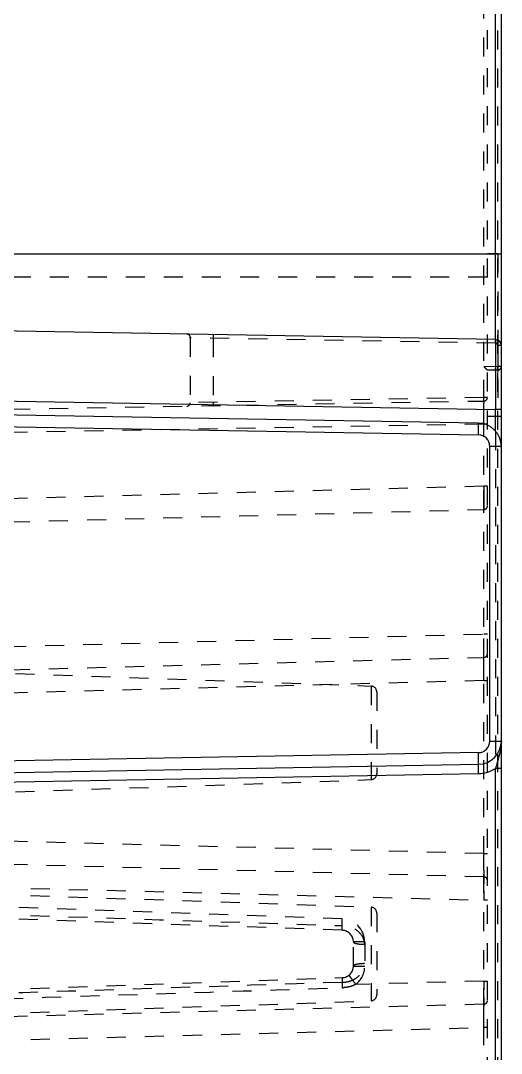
# Model space of a CAD drawing. Header units: millimetres. Extents: x -1265 to 1982, y -12197 to 1934.
# Drawn here: x 558.3 to 599.6, y 146.2 to 234.9 of the extents above; entities that cross this region are included whole.
import ezdxf

# ---------------------------------------------------------------- set-up
doc = ezdxf.new("R2010")
doc.units = ezdxf.units.MM
doc.header["$LTSCALE"] = 16.335
doc.linetypes.add('HIDDEN', pattern=[0.2, 0.1, -0.1])
doc.layers.get('0').update_dxf_attribs({"linetype": 'CONTINUOUS'})
doc.layers.add('DEFAULT_2', color=8, linetype='HIDDEN')

msp = doc.modelspace()

# ---------------------------------------------------------------- linework, layer by layer
at = {"color": 7, "linetype": 'Continuous'}
for p, q in [((599.598, -130.768), (599.598, 267)), ((599.107, 207.5), (599.107, 261.501)), ((520.598, 214.87), (599.598, 214.87)), ((599.107, 207.5), (521.384, 208.857)), ((599.11, 205.027), (599.11, 204.899)), ((521.384, 202.857), (599.107, 201.501)), ((597.633, 200.326), (520.598, 201.67)), ((599.107, 199.639), (599.107, 201.501)), ((599.598, 201.501), (599.107, 201.501)), ((520.598, 200.67), (597.633, 199.326)), ((598.615, 173.015), (598.615, 198.326)), ((599.598, 198.326), (598.615, 198.326)), ((598.615, 173.015), (599.598, 173.015)), ((597.633, 172.015), (520.598, 170.67)), ((520.598, 169.67), (597.633, 171.015)), ((599.107, 129.126), (599.107, 170.665)), ((599.598, 170.665), (599.107, 170.665)), ((522.563, 168.905), (597.633, 170.215))]:
    msp.add_line(p, q, dxfattribs=at)
for centre, radius, start, end in [((599.098, 207), 0.5, 359.99905, 89.00928), ((597.598, 198.326), 2, 0, 89), ((597.615, 198.326), 1, 360, 89), ((597.598, 173.015), 2, 271, 360), ((597.615, 173.015), 1, 271, 0), ((597.583, 173.018), 2.803, 271.01452, 302.92918), ((606.468, 168.89), 7.573, 165.46446, 166.44408)]:
    msp.add_arc(centre, radius, start, end, dxfattribs=at)
for points, knots in [([(599.107, 207.5), (599.108, 207.5), (599.105, 207.49), (599.109, 207.48), (599.107, 207.454), (599.108, 207.423), (599.108, 207.381), (599.109, 207.308), (599.109, 207.194), (599.109, 207.032), (599.11, 206.835), (599.11, 206.605), (599.11, 206.441), (599.11, 206.354)], [0, 0, 0, 0, 0.004072, 0.01623, 0.036429, 0.064619, 0.10075, 0.144772, 0.256287, 0.398639, 0.570805, 0.771641, 1, 1, 1, 1]), ([(599.11, 206.354), (599.11, 206.257), (599.11, 205.815), (599.11, 205.372), (599.11, 205.027)], [0, 0, 0, 0, 0.219805, 1, 1, 1, 1]), ([(599.11, 204.899), (599.11, 204.639), (599.109, 203.506), (599.108, 202.374), (599.107, 201.501)], [0, 0, 0, 0, 0.229441, 1, 1, 1, 1]), ([(597.633, 199.326), (597.635, 199.449), (597.637, 199.632), (597.64, 199.868), (597.64, 200.022), (597.64, 200.147), (597.639, 200.232), (597.637, 200.28), (597.637, 200.305), (597.634, 200.316), (597.634, 200.326), (597.633, 200.326)], [0, 0, 0, 0, 0.370113, 0.548888, 0.706759, 0.833087, 0.924809, 0.957331, 0.980771, 0.995001, 1, 1, 1, 1]), ([(599.598, 173.015), (599.598, 172.621), (599.46, 171.865), (599.23, 171.144), (599.138, 170.79)], [0, 0, 0, 0, 0.5184, 1, 1, 1, 1]), ([(597.633, 171.015), (597.634, 171.015), (597.634, 171.025), (597.637, 171.036), (597.637, 171.061), (597.639, 171.109), (597.64, 171.193), (597.64, 171.318), (597.64, 171.473), (597.637, 171.708), (597.635, 171.891), (597.633, 172.015)], [0, 0, 0, 0, 0.004999, 0.019229, 0.042669, 0.075191, 0.166913, 0.293241, 0.451112, 0.629887, 1, 1, 1, 1]), ([(597.633, 170.215), (597.631, 170.314), (597.629, 170.46), (597.627, 170.649), (597.627, 170.772), (597.627, 170.872), (597.628, 170.94), (597.63, 170.978), (597.63, 170.998), (597.632, 171.007), (597.631, 171.015), (597.633, 171.015)], [0, 0, 0, 0, 0.370113, 0.548888, 0.706759, 0.833087, 0.924809, 0.957331, 0.980771, 0.995001, 1, 1, 1, 1])]:
    msp.add_open_spline(points, degree=3, knots=knots, dxfattribs=at)
at = {"layer": 'DEFAULT_2', "color": 8, "linetype": 'HIDDEN'}
for p, q in [((598.398, -117.13), (598.398, 264.87)), ((599.303, -117.146), (599.303, 264.886)), ((598.103, -114.483), (598.103, 260.223)), ((599.303, 214.885), (598.398, 214.869)), ((599.303, 214.885), (599.305, 207.814)), ((598.398, 212.87), (531.48, 212.87)), ((572.898, 207.663), (572.898, 202.078)), ((599.109, 207.2), (572.898, 207.663)), ((574.846, 207.623), (574.846, 202.117)), ((599.305, 207.814), (599.305, 207.398)), ((599.305, 207.398), (599.305, 206.226)), ((599.598, 207), (599.306, 207)), ((599.305, 206.226), (599.304, 205.153)), ((599.306, 205.186), (598.106, 205.165)), ((599.11, 204.899), (599.11, 205.027)), ((599.304, 205.153), (599.303, 204.886)), ((599.598, 205.186), (599.306, 205.186)), ((599.303, 204.886), (598.398, 204.87)), ((599.303, 204.886), (599.304, 204.69)), ((599.305, 204.122), (599.303, 200.887)), ((598.106, 202.523), (572.898, 202.078)), ((598.398, 202.523), (598.106, 202.523)), ((521.58, 200.887), (598.103, 202.223)), ((599.598, 200.887), (598.398, 200.879)), ((598.103, 200.223), (521.572, 198.888)), ((598.103, 200.326), (598.103, 200.223)), ((598.398, 200.223), (598.103, 200.223)), ((599.107, 199.639), (599.107, 170.665)), ((598.106, 194.899), (521.58, 192.896)), ((598.103, 194.9), (598.106, 194.134)), ((598.398, 194.899), (598.106, 194.899)), ((521.572, 190.896), (598.106, 192.9)), ((537.572, 180.614), (598.106, 182.199)), ((598.398, 182.199), (598.106, 182.199)), ((521.572, 178.196), (598.106, 180.2)), ((541.563, 179.373), (588.415, 177.737)), ((598.103, 178.2), (521.58, 176.196)), ((588.415, 177.737), (588.415, 169.704)), ((598.103, 178.2), (598.398, 178.2)), ((588.898, 177.238), (588.898, 170.203)), ((541.563, 168.067), (588.415, 169.704)), ((598.103, 163.341), (523.28, 165.3)), ((598.106, 161.341), (523.272, 163.3)), ((598.103, 163.341), (598.398, 163.341)), ((523.263, 161.012), (588.415, 158.737)), ((523.272, 161.301), (598.106, 159.341)), ((585.941, 157.754), (523.272, 159.942)), ((585.933, 156.754), (523.263, 158.943)), ((598.398, 159.341), (598.106, 159.341)), ((588.415, 158.737), (588.415, 150.704)), ((588.898, 158.238), (588.898, 151.203)), ((586.898, 153.686), (586.898, 155.755)), ((587.872, 155.755), (586.898, 155.755)), ((587.872, 155.755), (587.872, 153.686)), ((586.898, 153.686), (587.872, 153.686)), ((523.263, 150.498), (585.933, 152.687)), ((598.106, 152.399), (587.104, 152.111)), ((598.106, 152.399), (598.398, 152.399)), ((523.263, 148.428), (588.415, 150.704)), ((598.106, 150.4), (523.272, 148.44)), ((523.28, 146.441), (598.103, 148.4)), ((598.398, 148.4), (598.103, 148.4))]:
    msp.add_line(p, q, dxfattribs=at)
for centre, radius, start, end in [((572.598, 207.663), 0.3, 0, 89), ((599.298, 205.186), 0.3, 270.99996, 359.99761), ((598.098, 202.523), 0.3, 271, 360), ((572.598, 202.078), 0.3, 271, 360), ((83.19, 201.73), 514.915, 359.8437, 359.98968), ((490.22, 201.71), 107.886, 359.96125, 0.19036), ((598.098, 193.2), 0.3, 271.49513, 0.00548), ((598.098, 180.5), 0.3, 271.49998, 359.99927), ((588.398, 177.238), 0.5, 0, 88), ((588.398, 170.203), 0.5, 272, 360), ((-28.493, 160.853), 626.601, 0.098092, 0.227415), ((598.098, 161.041), 0.3, 0.00073, 88.50002), ((328.402, 160.782), 269.707, 359.8566, 359.99438), ((588.398, 158.238), 0.5, 0, 88), ((585.871, 155.767), 1.988, 0.01122, 87.98321), ((585.898, 155.755), 1, 0, 88), ((585.898, 153.686), 1, 272, 360), ((585.878, 153.678), 1.989, 308.05743, 359.99766), ((585.842, 154.817), 3, 271.83289, 273.41762), ((620.667, 178.37), 42.614, 217.35457, 218.03943), ((588.398, 151.203), 0.5, 272, 360), ((291.072, 150.91), 307.037, 0.01399, 0.13502), ((598.098, 150.7), 0.3, 271.49998, 359.99927), ((490.177, 150.029), 107.93, 359.8863, 0.1153), ((69.12, 150.61), 528.988, 359.76065, 359.91384)]:
    msp.add_arc(centre, radius, start, end, dxfattribs=at)
for points, knots in [([(574.843, 207.923), (574.845, 207.923), (574.843, 207.912), (574.847, 207.899), (574.846, 207.869), (574.848, 207.815), (574.847, 207.731), (574.846, 207.66), (574.846, 207.623)], [0, 0, 0, 0, 0.019468, 0.075517, 0.167258, 0.293557, 0.630057, 1, 1, 1, 1]), ([(599.11, 207.457), (599.11, 207.467), (599.105, 207.477), (599.11, 207.5), (599.107, 207.5)], [0, 0, 0, 0, 0.743517, 1, 1, 1, 1]), ([(599.109, 207.2), (599.11, 207.224), (599.111, 207.309), (599.112, 207.395), (599.11, 207.457)], [0, 0, 0, 0, 0.280331, 1, 1, 1, 1]), ([(599.306, 207), (599.306, 207.05), (599.26, 207.152), (599.159, 207.199), (599.109, 207.2)], [0, 0, 0, 0, 0.50001, 1, 1, 1, 1]), ([(598.4, 204.87), (598.39, 204.881), (598.293, 204.98), (598.194, 205.078), (598.106, 205.165)], [0, 0, 0, 0, 0.104778, 1, 1, 1, 1]), ([(599.303, 204.886), (599.305, 204.886), (599.304, 204.898), (599.307, 204.911), (599.306, 204.94), (599.308, 204.993), (599.307, 205.077), (599.306, 205.148), (599.306, 205.186)], [0, 0, 0, 0, 0.020019, 0.07695, 0.169034, 0.293084, 0.617944, 1, 1, 1, 1]), ([(598.103, 202.223), (598.105, 202.223), (598.104, 202.235), (598.107, 202.248), (598.106, 202.278), (598.108, 202.331), (598.107, 202.414), (598.106, 202.485), (598.106, 202.523)], [0, 0, 0, 0, 0.020053, 0.077068, 0.169266, 0.293494, 0.618193, 1, 1, 1, 1]), ([(574.846, 202.117), (574.846, 202.08), (574.847, 202.01), (574.848, 201.925), (574.846, 201.871), (574.847, 201.842), (574.843, 201.829), (574.845, 201.817), (574.843, 201.817)], [0, 0, 0, 0, 0.369943, 0.706443, 0.832742, 0.924483, 0.980532, 1, 1, 1, 1]), ([(598.106, 200.224), (598.106, 200.354), (598.107, 200.609), (598.107, 200.979), (598.107, 201.32), (598.107, 201.619), (598.107, 201.836), (598.106, 201.979), (598.106, 202.064), (598.104, 202.128), (598.107, 202.18), (598.1, 202.202), (598.106, 202.223), (598.103, 202.223)], [0, 0, 0, 0, 0.195005, 0.382574, 0.555652, 0.707184, 0.830789, 0.880929, 0.922792, 0.956005, 0.980192, 0.994979, 1, 1, 1, 1]), ([(598.103, 202.223), (598.106, 202.223), (598.102, 202.21), (598.105, 202.2), (598.103, 202.172), (598.105, 202.13), (598.105, 202.091), (598.105, 202.069)], [0, 0, 0, 0, 0.064961, 0.145209, 0.256503, 0.569802, 1, 1, 1, 1]), ([(598.106, 192.9), (598.109, 192.9), (598.103, 192.92), (598.11, 192.942), (598.107, 192.994), (598.109, 193.058), (598.108, 193.142), (598.109, 193.286), (598.109, 193.504), (598.109, 193.803), (598.108, 194.144), (598.107, 194.514), (598.106, 194.769), (598.106, 194.899)], [0, 0, 0, 0, 0.004865, 0.019295, 0.043116, 0.076147, 0.118146, 0.168633, 0.292908, 0.444373, 0.617327, 0.805319, 1, 1, 1, 1]), ([(598.107, 193.486), (598.107, 193.403), (598.107, 193.286), (598.107, 193.142), (598.108, 193.058), (598.106, 192.994), (598.109, 192.942), (598.102, 192.92), (598.109, 192.9), (598.106, 192.9)], [0, 0, 0, 0, 0.424297, 0.596671, 0.740064, 0.852831, 0.934152, 0.98341, 1, 1, 1, 1]), ([(598.106, 194.134), (598.106, 194.075), (598.106, 193.859), (598.107, 193.643), (598.107, 193.486)], [0, 0, 0, 0, 0.273684, 1, 1, 1, 1]), ([(598.106, 180.2), (598.109, 180.2), (598.103, 180.22), (598.11, 180.242), (598.107, 180.294), (598.109, 180.358), (598.108, 180.442), (598.109, 180.586), (598.109, 180.804), (598.109, 181.103), (598.108, 181.444), (598.107, 181.814), (598.106, 182.069), (598.106, 182.199)], [0, 0, 0, 0, 0.004865, 0.019295, 0.043116, 0.076147, 0.118146, 0.168633, 0.292908, 0.444373, 0.617327, 0.805319, 1, 1, 1, 1]), ([(598.103, 178.2), (598.104, 178.33), (598.105, 178.585), (598.106, 178.955), (598.107, 179.297), (598.107, 179.596), (598.107, 179.812), (598.107, 179.956), (598.107, 180.04), (598.107, 180.106), (598.106, 180.149), (598.107, 180.177), (598.104, 180.187), (598.109, 180.2), (598.106, 180.2)], [0, 0, 0, 0, 0.194972, 0.382519, 0.555586, 0.707122, 0.830745, 0.880897, 0.922773, 0.955997, 0.980193, 0.988788, 0.994985, 1, 1, 1, 1]), ([(598.107, 161.926), (598.107, 161.844), (598.107, 161.728), (598.107, 161.584), (598.107, 161.501), (598.107, 161.434), (598.106, 161.391), (598.107, 161.364), (598.104, 161.353), (598.109, 161.341), (598.106, 161.341)], [0, 0, 0, 0, 0.422102, 0.593338, 0.736318, 0.849757, 0.932371, 0.961717, 0.982876, 1, 1, 1, 1]), ([(598.106, 161.341), (598.109, 161.341), (598.103, 161.32), (598.11, 161.299), (598.107, 161.247), (598.109, 161.183), (598.108, 161.099), (598.109, 160.955), (598.109, 160.838), (598.109, 160.755)], [0, 0, 0, 0, 0.016611, 0.065875, 0.147201, 0.259968, 0.403355, 0.575719, 1, 1, 1, 1]), ([(598.108, 160.107), (598.108, 160.045), (598.107, 159.79), (598.106, 159.535), (598.106, 159.341)], [0, 0, 0, 0, 0.242002, 1, 1, 1, 1]), ([(585.933, 156.754), (585.931, 156.754), (585.93, 156.764), (585.928, 156.775), (585.927, 156.8), (585.925, 156.848), (585.924, 156.933), (585.924, 157.058), (585.927, 157.212), (585.932, 157.447), (585.937, 157.63), (585.941, 157.754)], [0, 0, 0, 0, 0.005295, 0.019628, 0.043119, 0.075665, 0.167379, 0.293647, 0.451421, 0.630082, 1, 1, 1, 1]), ([(585.933, 156.754), (585.93, 156.754), (585.932, 156.77), (585.928, 156.786), (585.929, 156.824), (585.929, 156.87), (585.929, 156.929), (585.93, 157.026), (585.932, 157.104), (585.933, 157.159)], [0, 0, 0, 0, 0.01898, 0.072982, 0.15983, 0.277068, 0.422205, 0.592741, 1, 1, 1, 1]), ([(587.863, 155.549), (587.863, 155.777), (587.734, 156.235), (587.261, 156.75), (586.636, 157.071), (586.169, 157.151), (585.933, 157.159)], [0, 0, 0, 0, 0.247377, 0.492247, 0.742632, 1, 1, 1, 1]), ([(586.898, 155.755), (586.898, 155.72), (587.013, 155.65), (587.207, 155.601), (587.516, 155.561), (587.743, 155.55), (587.863, 155.549)], [0, 0, 0, 0, 0.102175, 0.319659, 0.643386, 1, 1, 1, 1]), ([(585.933, 152.282), (586.169, 152.289), (586.635, 152.37), (587.259, 152.691), (587.734, 153.205), (587.863, 153.664), (587.863, 153.891)], [0, 0, 0, 0, 0.257073, 0.507277, 0.752015, 1, 1, 1, 1]), ([(587.863, 153.891), (587.743, 153.891), (587.516, 153.88), (587.207, 153.84), (587.013, 153.791), (586.898, 153.721), (586.898, 153.686)], [0, 0, 0, 0, 0.356614, 0.680341, 0.897825, 1, 1, 1, 1]), ([(585.933, 152.687), (585.93, 152.687), (585.93, 152.673), (585.927, 152.656), (585.926, 152.619), (585.926, 152.592), (585.925, 152.576)], [0, 0, 0, 0, 0.066891, 0.254677, 0.565631, 1, 1, 1, 1]), ([(585.933, 152.687), (585.93, 152.687), (585.932, 152.673), (585.929, 152.657), (585.929, 152.622), (585.929, 152.577), (585.929, 152.519), (585.93, 152.42), (585.932, 152.339), (585.933, 152.281)], [0, 0, 0, 0, 0.017333, 0.067041, 0.148497, 0.260808, 0.403049, 0.574286, 1, 1, 1, 1]), ([(586.514, 152.899), (586.512, 152.897), (586.523, 152.885), (586.53, 152.868), (586.555, 152.835), (586.584, 152.792), (586.625, 152.737), (586.695, 152.643), (586.752, 152.568), (586.793, 152.514)], [0, 0, 0, 0, 0.017208, 0.066402, 0.14732, 0.259378, 0.401957, 0.574428, 1, 1, 1, 1]), ([(585.925, 152.576), (585.925, 152.531), (585.925, 152.279), (585.932, 152.026), (585.938, 151.818)], [0, 0, 0, 0, 0.178037, 1, 1, 1, 1]), ([(598.106, 152.399), (598.106, 152.334), (598.107, 152.079), (598.108, 151.824), (598.108, 151.634)], [0, 0, 0, 0, 0.255116, 1, 1, 1, 1]), ([(598.109, 150.985), (598.109, 150.903), (598.109, 150.786), (598.108, 150.642), (598.109, 150.558), (598.107, 150.494), (598.11, 150.442), (598.103, 150.42), (598.109, 150.4), (598.106, 150.4)], [0, 0, 0, 0, 0.424282, 0.596646, 0.740032, 0.8528, 0.934125, 0.983389, 1, 1, 1, 1]), ([(598.106, 150.4), (598.109, 150.4), (598.104, 150.387), (598.107, 150.377), (598.106, 150.349), (598.107, 150.306), (598.107, 150.268), (598.107, 150.246)], [0, 0, 0, 0, 0.064939, 0.145182, 0.256475, 0.569783, 1, 1, 1, 1])]:
    msp.add_open_spline(points, degree=3, knots=knots, dxfattribs=at)
for points in [[(599.109, 207.2), (599.175, 207.199), (599.244, 207.154), (599.278, 207.098)], [(599.278, 207.098), (599.295, 207.069), (599.306, 207.034), (599.306, 207)], [(523.263, 159.226), (544.152, 158.525), (565.042, 157.831), (585.933, 157.159)], [(585.933, 152.281), (565.042, 151.61), (544.152, 150.916), (523.263, 150.214)], [(540.598, 150.365), (555.711, 150.848), (570.825, 151.333), (585.938, 151.818)], [(586.753, 151.962), (586.518, 151.883), (586.269, 151.837), (586.021, 151.822)], [(587.104, 152.111), (586.992, 152.052), (586.874, 152.002), (586.753, 151.962)]]:
    msp.add_open_spline(points, degree=3, dxfattribs=at)

doc.saveas('drawing.dxf')
